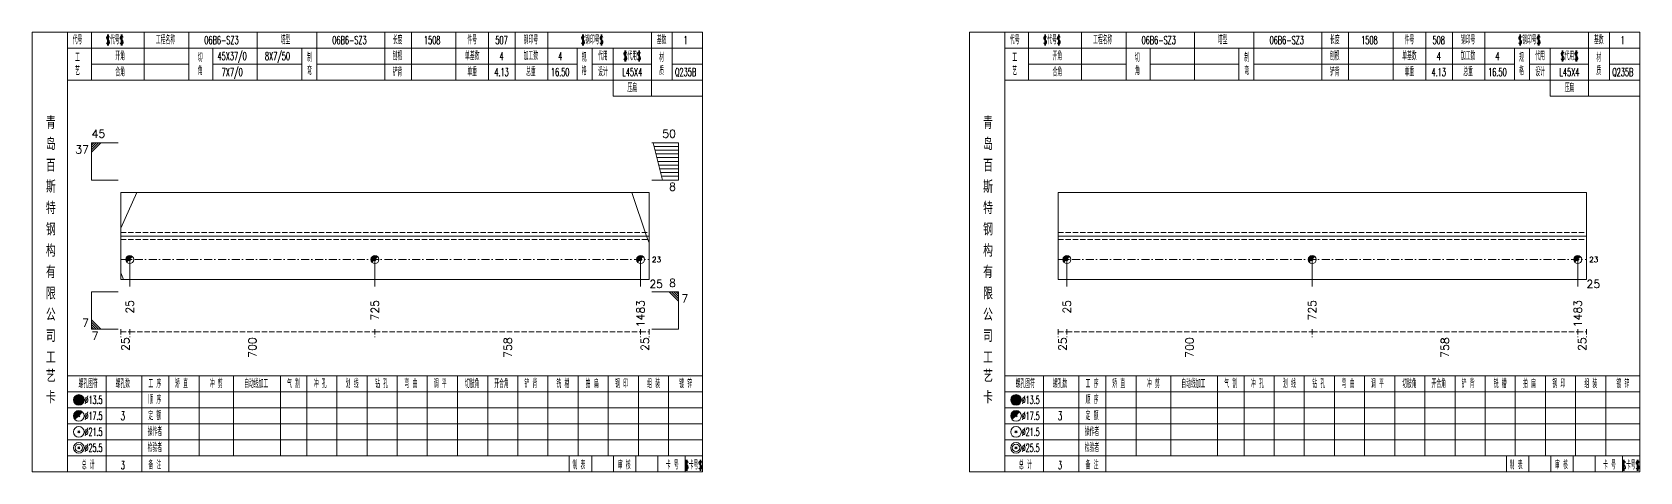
# Model space of a CAD drawing. Extents: x -533 to 8774, y 0 to 7979.
# Drawn here: x 3514 to 4117, y 4554 to 4719 of the extents above; entities that cross this region are included whole.
import ezdxf
from ezdxf.enums import TextEntityAlignment as Align

# ---------------------------------------------------------------- set-up
doc = ezdxf.new("R2010")
doc.units = 0
doc.header["$MEASUREMENT"] = 0
doc.linetypes.add('一点画线', pattern=[5.2, 3, -1, 0.2, -1])
doc.linetypes.add('虚线', pattern=[2.75, 2, -0.75])
doc.layers.get('0').update_dxf_attribs({"linetype": 'CONTINUOUS', "lineweight": 25})
for name, color, linetype, lineweight in [('1', 7, 'CONTINUOUS', 25), ('4', 7, 'CONTINUOUS', 25), ('5', 7, 'CONTINUOUS', 25)]:
    doc.layers.add(name, color=color, linetype=linetype, lineweight=lineweight)
doc.styles.get("Standard").update_dxf_attribs({"font": 'simplex.shx', "width": 0.7, "height": 3, "bigfont": 'gbhzfs.shx'})

# ---------------------------------------------------------------- blocks, each defined once
blk = doc.blocks.new('孔17.5')
at = {"layer": '5', "color": 7, "linetype": 'Continuous', "lineweight": 0}
for p, q in [((-0.2, -0.2), (0.2, 0.2)), ((-0.2, 0.2), (0.2, -0.2))]:
    blk.add_line(p, q, dxfattribs=at)
at = {"layer": '5', "color": 7, "linetype": 'Continuous', "lineweight": 13}
blk.add_circle((0, 0), 1, dxfattribs=at)
for radius in [0.9, 0.8, 0.7, 0.6, 0.5, 0.4, 0.3, 0.2, 0.1]:
    blk.add_arc((0, 0), radius, 45, 225, dxfattribs=at)

msp = doc.modelspace()

# ---------------------------------------------------------------- linework, layer by layer
at = {"color": 7, "linetype": 'Continuous', "lineweight": 13}
for p, q in [((3536.3, 4677.85), (3546.3, 4677.85)), ((3536.3, 4663.85), (3536.3, 4677.85)), ((3537.18, 4677.85), (3536.3, 4676.98)), ((3538.05, 4677.85), (3536.3, 4676.1)), ((3538.93, 4677.85), (3536.3, 4675.23)), ((3539.8, 4677.85), (3536.3, 4674.35)), ((3756.4, 4677.85), (3746.4, 4677.85)), ((3750.4, 4663.85), (3746.9, 4677.85)), ((3756.4, 4663.85), (3756.4, 4677.85)), ((3756.4, 4676.45), (3747.25, 4676.45)), ((3756.4, 4675.05), (3747.6, 4675.05)), ((3756.4, 4673.65), (3747.95, 4673.65)), ((3756.4, 4672.25), (3748.3, 4672.25)), ((3756.4, 4670.85), (3748.65, 4670.85)), ((3756.4, 4669.45), (3749, 4669.45)), ((3756.4, 4668.05), (3749.35, 4668.05)), ((3756.4, 4666.65), (3749.7, 4666.65)), ((3536.3, 4663.85), (3546.3, 4663.85)), ((3756.4, 4663.85), (3746.4, 4663.85)), ((3756.4, 4665.25), (3750.05, 4665.25)), ((3547.3, 4645.76), (3553.21, 4659.19)), ((3744.35, 4642.85), (3738.83, 4659.19)), ((3745.4, 4640.31), (3744.35, 4642.85)), ((3550.58, 4634.02), (3550.58, 4623.85)), ((3642.54, 4634.02), (3642.54, 4623.85)), ((3742.12, 4634.02), (3742.12, 4623.85)), ((3901.98, 4634.02), (3901.98, 4623.85)), ((3993.94, 4634.02), (3993.94, 4623.85)), ((4093.52, 4634.02), (4093.52, 4623.85)), ((3547.3, 4629.06), (3548.22, 4626.52)), ((3536.3, 4621.85), (3546.3, 4621.85)), ((3536.3, 4621.85), (3536.3, 4607.85)), ((3756.4, 4621.85), (3746.4, 4621.85)), ((3752.9, 4621.85), (3756.4, 4618.35)), ((3753.78, 4621.85), (3756.4, 4619.23)), ((3754.65, 4621.85), (3756.4, 4620.1)), ((3755.53, 4621.85), (3756.4, 4620.98)), ((3756.4, 4621.85), (3756.4, 4607.85)), ((3539.8, 4607.85), (3536.3, 4611.35)), ((3538.93, 4607.85), (3536.3, 4610.48)), ((3538.05, 4607.85), (3536.3, 4609.6)), ((3537.18, 4607.85), (3536.3, 4608.73)), ((3536.3, 4607.85), (3546.3, 4607.85)), ((3756.4, 4607.85), (3746.4, 4607.85))]:
    msp.add_line(p, q, dxfattribs=at)
at = {"color": 7, "linetype": 'Continuous', "lineweight": 18}
for p, q in [((3547.3, 4659.19), (3547.3, 4626.52)), ((3547.3, 4659.19), (3745.4, 4659.19)), ((3745.4, 4659.19), (3745.4, 4626.52)), ((3898.7, 4659.19), (3898.7, 4626.52)), ((3898.7, 4659.19), (4096.8, 4659.19)), ((4096.8, 4659.19), (4096.8, 4626.52)), ((3547.3, 4642.85), (3745.4, 4642.85)), ((3898.7, 4642.85), (4096.8, 4642.85))]:
    msp.add_line(p, q, dxfattribs=at)
at = {"color": 1, "linetype": '虚线', "lineweight": 18}
for p, q in [((3547.3, 4644.19), (3745.4, 4644.19)), ((3898.7, 4644.19), (4096.8, 4644.19)), ((3547.3, 4641.52), (3745.4, 4641.52)), ((3898.7, 4641.52), (4096.8, 4641.52))]:
    msp.add_line(p, q, dxfattribs=at)
at = {"color": 3, "linetype": '一点画线', "lineweight": 13}
for p, q in [((3547.3, 4634.02), (3745.4, 4634.02)), ((3898.7, 4634.02), (4096.8, 4634.02))]:
    msp.add_line(p, q, dxfattribs=at)
at = {"color": 8, "linetype": '虚线', "lineweight": 9}
for p, q in [((3547.3, 4607.85), (3547.3, 4604.85)), ((3547.3, 4606.85), (3550.58, 4606.85)), ((3550.58, 4607.85), (3550.58, 4604.85)), ((3550.58, 4607.85), (3550.58, 4604.85)), ((3550.58, 4606.85), (3642.54, 4606.85)), ((3642.54, 4607.85), (3642.54, 4604.85)), ((3642.54, 4607.85), (3642.54, 4604.85)), ((3642.54, 4606.85), (3742.12, 4606.85)), ((3742.12, 4607.85), (3742.12, 4604.85)), ((3742.12, 4607.85), (3742.12, 4604.85)), ((3742.12, 4606.85), (3745.4, 4606.85)), ((3745.4, 4607.85), (3745.4, 4604.85)), ((3898.7, 4607.85), (3898.7, 4604.85)), ((3898.7, 4606.85), (3901.98, 4606.85)), ((3901.98, 4607.85), (3901.98, 4604.85)), ((3901.98, 4607.85), (3901.98, 4604.85)), ((3901.98, 4606.85), (3993.94, 4606.85)), ((3993.94, 4607.85), (3993.94, 4604.85)), ((3993.94, 4607.85), (3993.94, 4604.85)), ((3993.94, 4606.85), (4093.52, 4606.85)), ((4093.52, 4607.85), (4093.52, 4604.85)), ((4093.52, 4607.85), (4093.52, 4604.85)), ((4093.52, 4606.85), (4096.8, 4606.85)), ((4096.8, 4607.85), (4096.8, 4604.85))]:
    msp.add_line(p, q, dxfattribs=at)
at = {"layer": '1', "color": 7, "linetype": 'Continuous', "lineweight": 18}
for p, q in [((3547.3, 4626.52), (3745.4, 4626.52)), ((3898.7, 4626.52), (4096.8, 4626.52))]:
    msp.add_line(p, q, dxfattribs=at)
at = {"layer": '4', "color": 1, "linetype": 'Continuous', "lineweight": 18}
for p, q in [((3527.3, 4554.35), (3527.3, 4719.35)), ((3536.2, 4701.35), (3536.2, 4719.35)), ((3556, 4701.35), (3556, 4719.35)), ((3572.8, 4701.35), (3572.8, 4719.35)), ((3598.4, 4701.35), (3598.4, 4719.35)), ((3620.7, 4701.35), (3620.7, 4719.35)), ((3646.2, 4701.35), (3646.2, 4719.35)), ((3656.2, 4701.35), (3656.2, 4719.35)), ((3672.9, 4701.35), (3672.9, 4719.35)), ((3685.1, 4701.35), (3685.1, 4719.35)), ((3695.1, 4701.35), (3695.1, 4719.35)), ((3707.3, 4701.35), (3707.3, 4719.35)), ((3746.2, 4695.35), (3746.2, 4719.35)), ((3754, 4701.35), (3754, 4719.35)), ((3878.7, 4554.35), (3878.7, 4719.35)), ((3887.6, 4701.35), (3887.6, 4719.35)), ((3907.4, 4701.35), (3907.4, 4719.35)), ((3924.2, 4701.35), (3924.2, 4719.35)), ((3949.8, 4701.35), (3949.8, 4719.35)), ((3972.1, 4701.35), (3972.1, 4719.35)), ((3997.6, 4701.35), (3997.6, 4719.35)), ((4007.6, 4701.35), (4007.6, 4719.35)), ((4024.3, 4701.35), (4024.3, 4719.35)), ((4036.5, 4701.35), (4036.5, 4719.35)), ((4046.5, 4701.35), (4046.5, 4719.35)), ((4058.7, 4701.35), (4058.7, 4719.35)), ((4097.6, 4695.35), (4097.6, 4719.35)), ((4105.4, 4701.35), (4105.4, 4719.35)), ((3527.3, 4713.35), (3765.4, 4713.35)), ((3581.8, 4701.35), (3581.8, 4713.35)), ((3615.1, 4701.35), (3615.1, 4713.35)), ((3718.4, 4701.35), (3718.4, 4713.35)), ((3724, 4701.35), (3724, 4713.35)), ((3731.8, 4695.35), (3731.8, 4713.35)), ((3878.7, 4713.35), (4116.8, 4713.35)), ((3933.2, 4701.35), (3933.2, 4713.35)), ((3966.5, 4701.35), (3966.5, 4713.35)), ((4069.8, 4701.35), (4069.8, 4713.35)), ((4075.4, 4701.35), (4075.4, 4713.35)), ((4083.2, 4695.35), (4083.2, 4713.35)), ((3536.2, 4707.35), (3572.8, 4707.35)), ((3581.8, 4707.35), (3615.1, 4707.35)), ((3620.7, 4707.35), (3718.4, 4707.35)), ((3724, 4707.35), (3746.2, 4707.35)), ((3754, 4707.35), (3765.4, 4707.35)), ((3887.6, 4707.35), (3924.2, 4707.35)), ((3933.2, 4707.35), (3966.5, 4707.35)), ((3972.1, 4707.35), (4069.8, 4707.35)), ((4075.4, 4707.35), (4097.6, 4707.35)), ((4105.4, 4707.35), (4116.8, 4707.35)), ((3527.3, 4701.35), (3765.4, 4701.35)), ((3878.7, 4701.35), (4116.8, 4701.35)), ((3731.8, 4695.35), (3765.4, 4695.35)), ((4083.2, 4695.35), (4116.8, 4695.35)), ((3527.3, 4590.35), (3765.4, 4590.35)), ((3541.8, 4554.35), (3541.8, 4590.35)), ((3555.1, 4554.35), (3555.1, 4590.35)), ((3565.2, 4554.35), (3565.2, 4590.35)), ((3576.6, 4560.35), (3576.6, 4590.35)), ((3589.5, 4560.35), (3589.5, 4590.35)), ((3607.1, 4560.35), (3607.1, 4590.35)), ((3617, 4560.35), (3617, 4590.35)), ((3628.3, 4560.35), (3628.3, 4590.35)), ((3639.6, 4560.35), (3639.6, 4590.35)), ((3650.9, 4560.35), (3650.9, 4590.35)), ((3662.1, 4560.35), (3662.1, 4590.35)), ((3673.5, 4560.35), (3673.5, 4590.35)), ((3684.8, 4560.35), (3684.8, 4590.35)), ((3696.1, 4560.35), (3696.1, 4590.35)), ((3707.4, 4560.35), (3707.4, 4590.35)), ((3718.7, 4560.35), (3718.7, 4590.35)), ((3730, 4560.35), (3730, 4590.35)), ((3741.3, 4560.35), (3741.3, 4590.35)), ((3752.6, 4560.35), (3752.6, 4590.35)), ((3878.7, 4590.35), (4116.8, 4590.35)), ((3893.2, 4554.35), (3893.2, 4590.35)), ((3906.5, 4554.35), (3906.5, 4590.35)), ((3916.6, 4554.35), (3916.6, 4590.35)), ((3928, 4560.35), (3928, 4590.35)), ((3940.9, 4560.35), (3940.9, 4590.35)), ((3958.5, 4560.35), (3958.5, 4590.35)), ((3968.4, 4560.35), (3968.4, 4590.35)), ((3979.7, 4560.35), (3979.7, 4590.35)), ((3991, 4560.35), (3991, 4590.35)), ((4002.3, 4560.35), (4002.3, 4590.35)), ((4013.5, 4560.35), (4013.5, 4590.35)), ((4024.9, 4560.35), (4024.9, 4590.35)), ((4036.2, 4560.35), (4036.2, 4590.35)), ((4047.5, 4560.35), (4047.5, 4590.35)), ((4058.8, 4560.35), (4058.8, 4590.35)), ((4070.1, 4560.35), (4070.1, 4590.35)), ((4081.4, 4560.35), (4081.4, 4590.35)), ((4092.7, 4560.35), (4092.7, 4590.35)), ((4104, 4560.35), (4104, 4590.35)), ((3527.3, 4584.35), (3765.4, 4584.35)), ((3878.7, 4584.35), (4116.8, 4584.35)), ((3527.3, 4578.35), (3765.4, 4578.35)), ((3878.7, 4578.35), (4116.8, 4578.35)), ((3527.3, 4572.35), (3765.4, 4572.35)), ((3878.7, 4572.35), (4116.8, 4572.35)), ((3527.3, 4566.35), (3765.4, 4566.35)), ((3878.7, 4566.35), (4116.8, 4566.35)), ((3527.3, 4560.35), (3765.4, 4560.35)), ((3715.4, 4554.35), (3715.4, 4560.35)), ((3723.8, 4554.35), (3723.8, 4560.35)), ((3732, 4554.35), (3732, 4560.35)), ((3740.4, 4554.35), (3740.4, 4560.35)), ((3748.6, 4554.35), (3748.6, 4560.35)), ((3758.9, 4554.35), (3758.9, 4560.35)), ((3878.7, 4560.35), (4116.8, 4560.35)), ((4066.8, 4554.35), (4066.8, 4560.35)), ((4075.2, 4554.35), (4075.2, 4560.35)), ((4083.4, 4554.35), (4083.4, 4560.35)), ((4091.8, 4554.35), (4091.8, 4560.35)), ((4100, 4554.35), (4100, 4560.35)), ((4110.3, 4554.35), (4110.3, 4560.35))]:
    msp.add_line(p, q, dxfattribs=at)
at = {"layer": '4', "color": 7, "linetype": 'Continuous', "lineweight": 13}
for p, q in [((3531.3, 4581.15), (3531.7, 4581.55)), ((3531.7, 4581.15), (3531.3, 4581.55)), ((3882.7, 4581.15), (3883.1, 4581.55)), ((3883.1, 4581.15), (3882.7, 4581.55)), ((3531.1, 4568.95), (3531.9, 4569.75)), ((3531.9, 4568.95), (3531.1, 4569.75)), ((3882.5, 4568.95), (3883.3, 4569.75)), ((3883.3, 4568.95), (3882.5, 4569.75)), ((3531.1, 4562.95), (3531.9, 4563.75)), ((3531.9, 4562.95), (3531.1, 4563.75)), ((3882.5, 4562.95), (3883.3, 4563.75)), ((3883.3, 4562.95), (3882.5, 4563.75))]:
    msp.add_line(p, q, dxfattribs=at)
at = {"layer": '4', "color": 7, "linetype": 'Continuous', "lineweight": 0}
for p, q in [((3531.1, 4574.95), (3531.9, 4575.75)), ((3531.1, 4575.75), (3531.9, 4574.95)), ((3882.5, 4574.95), (3883.3, 4575.75)), ((3882.5, 4575.75), (3883.3, 4574.95))]:
    msp.add_line(p, q, dxfattribs=at)
at = {"layer": '4', "color": 1, "linetype": 'Continuous', "lineweight": 18}
for points in [[(3514, 4719.35), (3514, 4554.35), (3765.4, 4554.35), (3765.4, 4719.35)], [(3865.4, 4719.35), (3865.4, 4554.35), (4116.8, 4554.35), (4116.8, 4719.35)]]:
    msp.add_lwpolyline(points, close=True, dxfattribs=at)
at = {"layer": '4', "color": 7, "linetype": 'Continuous', "lineweight": 13}
for centre, radius in [((3531.5, 4581.35), 2), ((3531.5, 4581.35), 1.8), ((3531.5, 4581.35), 1.6), ((3531.5, 4581.35), 1.4), ((3531.5, 4581.35), 1.2), ((3531.5, 4581.35), 1), ((3531.5, 4581.35), 0.8), ((3531.5, 4581.35), 0.6), ((3531.5, 4581.35), 0.4), ((3531.5, 4581.35), 0.2), ((3882.9, 4581.35), 2), ((3882.9, 4581.35), 1.8), ((3882.9, 4581.35), 1.6), ((3882.9, 4581.35), 1.4), ((3882.9, 4581.35), 1.2), ((3882.9, 4581.35), 1), ((3882.9, 4581.35), 0.8), ((3882.9, 4581.35), 0.6), ((3882.9, 4581.35), 0.4), ((3882.9, 4581.35), 0.2), ((3531.5, 4575.35), 2), ((3882.9, 4575.35), 2), ((3531.5, 4569.35), 2), ((3882.9, 4569.35), 2), ((3531.5, 4563.35), 2), ((3531.5, 4563.35), 1.4), ((3882.9, 4563.35), 2), ((3882.9, 4563.35), 1.4)]:
    msp.add_circle(centre, radius, dxfattribs=at)
for centre, radius in [((3531.5, 4575.35), 1.8), ((3531.5, 4575.35), 1.6), ((3531.5, 4575.35), 1.4), ((3531.5, 4575.35), 1.2), ((3531.5, 4575.35), 1), ((3531.5, 4575.35), 0.8), ((3531.5, 4575.35), 0.6), ((3531.5, 4575.35), 0.4), ((3531.5, 4575.35), 0.2), ((3882.9, 4575.35), 1.8), ((3882.9, 4575.35), 1.6), ((3882.9, 4575.35), 1.4), ((3882.9, 4575.35), 1.2), ((3882.9, 4575.35), 1), ((3882.9, 4575.35), 0.8), ((3882.9, 4575.35), 0.6), ((3882.9, 4575.35), 0.4), ((3882.9, 4575.35), 0.2)]:
    msp.add_arc(centre, radius, 45, 225, dxfattribs=at)

# ---------------------------------------------------------------- block references
at = {"layer": '1', "color": 7, "linetype": 'Continuous', "lineweight": 13, "xscale": 1.5, "yscale": 1.5, "zscale": 1.5}
for p in [(3550.58, 4634.02), (3642.54, 4634.02), (3742.12, 4634.02), (3901.98, 4634.02), (3993.94, 4634.02), (4093.52, 4634.02)]:
    msp.add_blockref('孔17.5', p, dxfattribs=at)

# ---------------------------------------------------------------- texts
at = {"color": 7, "linetype": 'Continuous', "lineweight": 13}
msp.add_text('45', height=3, dxfattribs=at).set_placement((3536.3, 4678.85), align=Align.BOTTOM_LEFT)
for s, p in [('50', (3755.4, 4678.85)), ('8', (3755.4, 4622.85)), ('7', (3535.3, 4607.85))]:
    msp.add_text(s, height=3, dxfattribs=at).set_placement(p, align=Align.BOTTOM_RIGHT)
for s, p in [('37', (3535.3, 4676.85)), ('8', (3755.4, 4662.85))]:
    msp.add_text(s, height=3, dxfattribs=at).set_placement(p, align=Align.TOP_RIGHT)
for p in [(3746.4, 4634.02), (4097.8, 4634.02)]:
    msp.add_text('23', height=2, dxfattribs=at).set_placement(p, align=Align.MIDDLE_LEFT)
for p in [(3757.4, 4620.85), (3536.3, 4606.85)]:
    msp.add_text('7', height=3, dxfattribs=at).set_placement(p, align=Align.TOP_LEFT)
at = {"color": 8, "linetype": 'Continuous', "lineweight": 9}
for s, p in [('25', (3548.94, 4604.85)), ('700', (3596.56, 4604.85)), ('758', (3692.33, 4604.85)), ('25', (3743.76, 4604.85)), ('25', (3900.34, 4604.85)), ('700', (3947.96, 4604.85)), ('758', (4043.73, 4604.85)), ('25', (4095.16, 4604.85))]:
    msp.add_text(s, height=3, rotation=90, dxfattribs=at).set_placement(p, align=Align.MIDDLE_RIGHT)
at = {"layer": '1', "color": 7, "linetype": 'Continuous', "lineweight": 13}
for p in [(3745.4, 4624.85), (4096.8, 4624.85)]:
    msp.add_text('25', height=3, dxfattribs=at).set_placement(p, align=Align.MIDDLE_LEFT)
for s, p in [('25', (3550.58, 4618.85)), ('725', (3642.54, 4618.85)), ('1483', (3742.12, 4618.85)), ('25', (3901.98, 4618.85)), ('725', (3993.94, 4618.85)), ('1483', (4093.52, 4618.85))]:
    msp.add_text(s, height=3, rotation=90, dxfattribs=at).set_placement(p, align=Align.MIDDLE_RIGHT)
at = {"layer": '4', "color": 1, "linetype": 'Continuous', "lineweight": 13}
for s, height, width, p in [('代号', 3, 0.6, (3531, 4716.35)), ('$代号$', 3, 0.6, (3545, 4716.35)), ('工程名称', 3, 0.6, (3564, 4716.35)), ('06B6-SZ3', 3, 0.6, (3585, 4716.35)), ('塔型', 3, 0.6, (3609, 4716.35)), ('06B6-SZ3', 3, 0.6, (3633, 4716.35)), ('长度', 3, 0.6, (3651, 4716.35)), ('1508', 3, 0.6, (3664, 4716.35)), ('件号', 3, 0.6, (3679, 4716.35)), ('507', 3, 0.6, (3690, 4716.35)), ('钢印号', 3, 0.6, (3701, 4716.35)), ('$钢印号$', 3, 0.6, (3724, 4716.35)), ('基数', 3, 0.6, (3750, 4716.35)), ('1', 3, 0.6, (3759, 4716.35)), ('代号', 3, 0.6, (3882.4, 4716.35)), ('$代号$', 3, 0.6, (3896.4, 4716.35)), ('工程名称', 3, 0.6, (3915.4, 4716.35)), ('06B6-SZ3', 3, 0.6, (3936.4, 4716.35)), ('塔型', 3, 0.6, (3960.4, 4716.35)), ('06B6-SZ3', 3, 0.6, (3984.4, 4716.35)), ('长度', 3, 0.6, (4002.4, 4716.35)), ('1508', 3, 0.6, (4015.4, 4716.35)), ('件号', 3, 0.6, (4030.4, 4716.35)), ('508', 3, 0.6, (4041.4, 4716.35)), ('钢印号', 3, 0.6, (4052.4, 4716.35)), ('$钢印号$', 3, 0.6, (4075.4, 4716.35)), ('基数', 3, 0.6, (4101.4, 4716.35)), ('1', 3, 0.6, (4110.4, 4716.35)), ('工', 3, 0.6, (3531, 4709.75)), ('开角', 3, 0.6, (3547, 4710.35)), ('切', 3, 0.6, (3577, 4709.75)), ('45X37/0', 3, 0.6, (3589, 4710.35)), ('8X7/50', 3, 0.6, (3606, 4710.35)), ('制', 3, 0.6, (3618, 4709.75)), ('刨根', 3, 0.6, (3651, 4710.35)), ('单基数', 3, 0.6, (3679, 4710.35)), ('4', 3, 0.6, (3690, 4710.35)), ('加工数', 3, 0.6, (3701, 4710.35)), ('4', 3, 0.6, (3712, 4710.35)), ('规', 3, 0.6, (3721, 4709.75)), ('代用', 3, 0.6, (3728, 4710.35)), ('$代用$', 3, 0.6, (3739, 4710.35)), ('材', 3, 0.6, (3750, 4709.75)), ('工', 3, 0.6, (3882.4, 4709.75)), ('开角', 3, 0.6, (3898.4, 4710.35)), ('切', 3, 0.6, (3928.4, 4709.75)), ('制', 3, 0.6, (3969.4, 4709.75)), ('刨根', 3, 0.6, (4002.4, 4710.35)), ('单基数', 3, 0.6, (4030.4, 4710.35)), ('4', 3, 0.6, (4041.4, 4710.35)), ('加工数', 3, 0.6, (4052.4, 4710.35)), ('4', 3, 0.6, (4063.4, 4710.35)), ('规', 3, 0.6, (4072.4, 4709.75)), ('代用', 3, 0.6, (4079.4, 4710.35)), ('$代用$', 3, 0.6, (4090.4, 4710.35)), ('材', 3, 0.6, (4101.4, 4709.75)), ('艺', 3, 0.6, (3531, 4704.75)), ('合角', 3, 0.6, (3547, 4704.35)), ('角', 3, 0.6, (3577, 4704.75)), ('7X7/0', 3, 0.6, (3589, 4704.35)), ('弯', 3, 0.6, (3618, 4704.75)), ('铲背', 3, 0.6, (3651, 4704.35)), ('单重', 3, 0.6, (3679, 4704.35)), ('4.13', 3, 0.6, (3690, 4704.35)), ('总重', 3, 0.6, (3701, 4704.35)), ('16.50', 3, 0.6, (3712, 4704.35)), ('格', 3, 0.6, (3721, 4704.75)), ('设计', 3, 0.6, (3728, 4704.35)), ('L45X4', 3, 0.6, (3739, 4704.35)), ('质', 3, 0.6, (3750, 4704.75)), ('Q235B', 3, 0.6, (3759, 4704.35)), ('艺', 3, 0.6, (3882.4, 4704.75)), ('合角', 3, 0.6, (3898.4, 4704.35)), ('角', 3, 0.6, (3928.4, 4704.75)), ('弯', 3, 0.6, (3969.4, 4704.75)), ('铲背', 3, 0.6, (4002.4, 4704.35)), ('单重', 3, 0.6, (4030.4, 4704.35)), ('4.13', 3, 0.6, (4041.4, 4704.35)), ('总重', 3, 0.6, (4052.4, 4704.35)), ('16.50', 3, 0.6, (4063.4, 4704.35)), ('格', 3, 0.6, (4072.4, 4704.75)), ('设计', 3, 0.6, (4079.4, 4704.35)), ('L45X4', 3, 0.6, (4090.4, 4704.35)), ('质', 3, 0.6, (4101.4, 4704.75)), ('Q235B', 3, 0.6, (4110.4, 4704.35)), ('压扁', 3, 0.6, (3739, 4698.35)), ('压扁', 3, 0.6, (4090.4, 4698.35)), ('青', 4.6, 0.8, (3521, 4685.35)), ('青', 4.6, 0.8, (3872.4, 4685.35)), ('岛', 4.6, 0.8, (3521, 4677.35)), ('岛', 4.6, 0.8, (3872.4, 4677.35)), ('百', 4.6, 0.8, (3521, 4669.35)), ('百', 4.6, 0.8, (3872.4, 4669.35)), ('斯', 4.6, 0.8, (3521, 4661.35)), ('斯', 4.6, 0.8, (3872.4, 4661.35)), ('特', 4.6, 0.8, (3521, 4653.35)), ('特', 4.6, 0.8, (3872.4, 4653.35)), ('钢', 4.6, 0.8, (3521, 4645.35)), ('钢', 4.6, 0.8, (3872.4, 4645.35)), ('构', 4.6, 0.8, (3521, 4637.35)), ('构', 4.6, 0.8, (3872.4, 4637.35)), ('有', 4.6, 0.8, (3521, 4629.35)), ('有', 4.6, 0.8, (3872.4, 4629.35)), ('限', 4.6, 0.8, (3521, 4621.35)), ('限', 4.6, 0.8, (3872.4, 4621.35)), ('公', 4.6, 0.8, (3521, 4613.35)), ('公', 4.6, 0.8, (3872.4, 4613.35)), ('司', 4.6, 0.8, (3521, 4605.35)), ('司', 4.6, 0.8, (3872.4, 4605.35)), ('工', 4.6, 0.8, (3521, 4597.35)), ('工', 4.6, 0.8, (3872.4, 4597.35)), ('艺', 4.6, 0.8, (3521, 4590.35)), ('螺孔图符', 3, 0.6, (3535, 4587.35)), ('螺孔数', 3, 0.6, (3548, 4587.35)), ('工 序', 3, 0.6, (3560, 4587.35)), ('矫 直', 3, 0.6, (3570, 4587.35)), ('冲 剪', 3, 0.6, (3583, 4587.35)), ('自动线加工', 3, 0.6, (3598, 4587.35)), ('气 割', 3, 0.6, (3612, 4587.35)), ('冲 孔', 3, 0.6, (3622, 4587.35)), ('划 线', 3, 0.6, (3634, 4587.35)), ('钻 孔', 3, 0.6, (3645, 4587.35)), ('弯 曲', 3, 0.6, (3656, 4587.35)), ('调 平', 3, 0.6, (3667, 4587.35)), ('切肢角', 3, 0.6, (3679, 4587.35)), ('开合角', 3, 0.6, (3690, 4587.35)), ('铲 背', 3, 0.6, (3701, 4587.35)), ('铣 槽', 3, 0.6, (3713, 4587.35)), ('拍 扁', 3, 0.6, (3724, 4587.35)), ('钢 印', 3, 0.6, (3735, 4587.35)), ('组 装', 3, 0.6, (3747, 4587.35)), ('镀 锌', 3, 0.6, (3759, 4587.35)), ('艺', 4.6, 0.8, (3872.4, 4590.35)), ('螺孔图符', 3, 0.6, (3886.4, 4587.35)), ('螺孔数', 3, 0.6, (3899.4, 4587.35)), ('工 序', 3, 0.6, (3911.4, 4587.35)), ('矫 直', 3, 0.6, (3921.4, 4587.35)), ('冲 剪', 3, 0.6, (3934.4, 4587.35)), ('自动线加工', 3, 0.6, (3949.4, 4587.35)), ('气 割', 3, 0.6, (3963.4, 4587.35)), ('冲 孔', 3, 0.6, (3973.4, 4587.35)), ('划 线', 3, 0.6, (3985.4, 4587.35)), ('钻 孔', 3, 0.6, (3996.4, 4587.35)), ('弯 曲', 3, 0.6, (4007.4, 4587.35)), ('调 平', 3, 0.6, (4018.4, 4587.35)), ('切肢角', 3, 0.6, (4030.4, 4587.35)), ('开合角', 3, 0.6, (4041.4, 4587.35)), ('铲 背', 3, 0.6, (4052.4, 4587.35)), ('铣 槽', 3, 0.6, (4064.4, 4587.35)), ('拍 扁', 3, 0.6, (4075.4, 4587.35)), ('钢 印', 3, 0.6, (4086.4, 4587.35)), ('组 装', 3, 0.6, (4098.4, 4587.35)), ('镀 锌', 3, 0.6, (4110.4, 4587.35)), ('卡', 4.6, 0.8, (3521, 4582.35)), ('%%C13.5', 3, 0.5, (3537, 4581.35)), ('顺 序', 3, 0.6, (3560, 4581.35)), ('卡', 4.6, 0.8, (3872.4, 4582.35)), ('%%C13.5', 3, 0.5, (3888.4, 4581.35)), ('顺 序', 3, 0.6, (3911.4, 4581.35)), ('%%C17.5', 3, 0.5, (3537, 4575.35)), ('3', 3.2, 0.6, (3548, 4575.35)), ('定 额', 3, 0.6, (3560, 4575.35)), ('%%C17.5', 3, 0.5, (3888.4, 4575.35)), ('3', 3.2, 0.6, (3899.4, 4575.35)), ('定 额', 3, 0.6, (3911.4, 4575.35)), ('%%C21.5', 3, 0.5, (3537, 4569.35)), ('操作者', 3, 0.6, (3560, 4569.35)), ('%%C21.5', 3, 0.5, (3888.4, 4569.35)), ('操作者', 3, 0.6, (3911.4, 4569.35)), ('%%C25.5', 3, 0.5, (3537, 4563.35)), ('检验者', 3, 0.6, (3560, 4563.35)), ('%%C25.5', 3, 0.5, (3888.4, 4563.35)), ('检验者', 3, 0.6, (3911.4, 4563.35)), ('总 计', 3, 0.6, (3535, 4556.85)), ('3', 3, 0.6, (3548, 4556.85)), ('备 注', 3, 0.6, (3560, 4556.85)), ('制 表', 3, 0.6, (3719, 4556.85)), ('审 核', 3, 0.6, (3736, 4556.85)), ('卡 号', 3, 0.6, (3754, 4556.85)), ('$卡号$', 3, 0.6, (3762, 4556.85)), ('总 计', 3, 0.6, (3886.4, 4556.85)), ('3', 3, 0.6, (3899.4, 4556.85)), ('备 注', 3, 0.6, (3911.4, 4556.85)), ('制 表', 3, 0.6, (4070.4, 4556.85)), ('审 核', 3, 0.6, (4087.4, 4556.85)), ('卡 号', 3, 0.6, (4105.4, 4556.85)), ('$卡号$', 3, 0.6, (4113.4, 4556.85))]:
    msp.add_text(s, height=height, dxfattribs=dict(at, width=width)).set_placement(p, align=Align.MIDDLE_CENTER)

doc.saveas('drawing.dxf')
